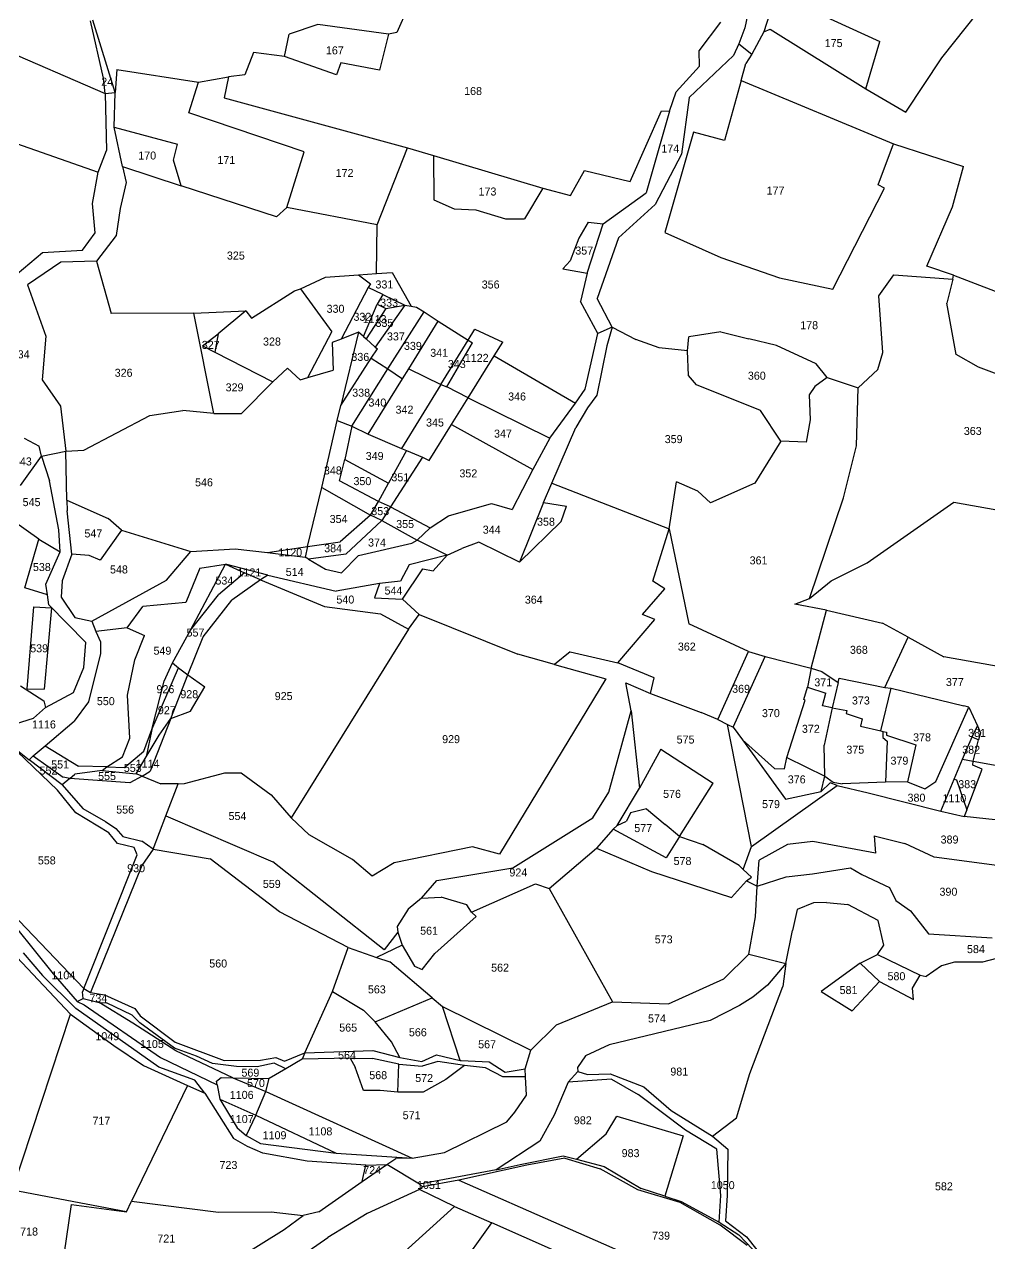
# Model space of a CAD drawing. Header units: metres. Extents: x 219366 to 221903, y 2706406 to 2707870.
# Drawn here: x 219910.5 to 220212, y 2707195.3 to 2707576 of the extents above; entities that cross this region are included whole.
import ezdxf
from ezdxf.enums import TextEntityAlignment as Align

# ---------------------------------------------------------------- set-up
doc = ezdxf.new("R2010")
doc.units = ezdxf.units.M

msp = doc.modelspace()

# ---------------------------------------------------------------- linework, layer by layer
at = {"layer": 'LIN'}
for p, q in [((220197.08, 2707565.62), (220222.58, 2707597.78)), ((220139.55, 2707593.64), (220135.53, 2707574.99)), ((220147.81, 2707584.4), (220177.7, 2707570.73)), ((220030.28, 2707581.19), (220026.82, 2707573.45)), ((220143.18, 2707578.86), (220141.45, 2707573.73)), ((219935.25, 2707559.25), (219931.2, 2707577.16)), ((219938.91, 2707554.77), (219931.92, 2707577.33)), ((220002.21, 2707576.02), (219993.2, 2707573.02)), ((220024.3, 2707573), (220002.21, 2707576.02)), ((220121.25, 2707567.78), (220128.11, 2707576.77)), ((220135.53, 2707574.99), (220133.66, 2707569.98)), ((220141.45, 2707573.73), (220143.45, 2707574.54)), ((220143.45, 2707574.54), (220173.38, 2707555.94)), ((219891.33, 2707573.69), (219935.77, 2707554.44)), ((219991.74, 2707566.05), (219993.2, 2707573.02)), ((220024.3, 2707573), (220021.45, 2707561.7)), ((220026.82, 2707573.45), (220024.3, 2707573)), ((220141.45, 2707573.73), (220137.7, 2707566.69)), ((220173.38, 2707555.94), (220177.7, 2707570.73)), ((219982.13, 2707567.25), (219979.39, 2707560.23)), ((219991.74, 2707566.05), (219982.13, 2707567.25)), ((220121.37, 2707563.01), (220121.25, 2707567.78)), ((220133.66, 2707569.98), (220132.06, 2707566.3)), ((220133.66, 2707569.98), (220137.7, 2707566.69)), ((220137.7, 2707566.69), (220135.89, 2707563.81)), ((220008.02, 2707560.32), (219991.74, 2707566.05)), ((220009.43, 2707564.02), (220008.02, 2707560.32)), ((220021.45, 2707561.7), (220009.43, 2707564.02)), ((220114.13, 2707554.95), (220121.37, 2707563.01)), ((220132.06, 2707566.3), (220118.2, 2707553.24)), ((220134.36, 2707558.47), (220135.89, 2707563.81)), ((220185.82, 2707548.63), (220197.08, 2707565.62)), ((219935.77, 2707554.44), (219935.25, 2707559.25)), ((219939.39, 2707561.92), (219938.91, 2707554.77)), ((219939.39, 2707561.92), (219964.95, 2707558)), ((219964.95, 2707558), (219974.29, 2707559.65)), ((219974.29, 2707559.65), (219972.93, 2707553.14)), ((219979.39, 2707560.23), (219974.29, 2707559.65)), ((219961.95, 2707548.45), (219964.95, 2707558)), ((220134.36, 2707558.47), (220129.24, 2707539.75)), ((220134.36, 2707558.47), (220181.94, 2707538.71)), ((220173.38, 2707555.94), (220185.82, 2707548.63)), ((219935.77, 2707554.44), (219938.91, 2707554.77)), ((219935.77, 2707554.44), (219936.17, 2707536.6)), ((219938.6, 2707543.96), (219938.91, 2707554.77)), ((219972.93, 2707553.14), (220030.18, 2707537.5)), ((220111.98, 2707548.97), (220114.13, 2707554.95)), ((220118.2, 2707553.24), (220115.74, 2707535.55)), ((219997.92, 2707536.27), (219961.95, 2707548.45)), ((220099.75, 2707526.96), (220109.55, 2707549.07)), ((220111.98, 2707548.97), (220104.7, 2707523.46)), ((220109.55, 2707549.07), (220111.98, 2707548.97)), ((219884.55, 2707547), (219933.64, 2707529.84)), ((219941.16, 2707531.63), (219938.6, 2707543.96)), ((219938.6, 2707543.96), (219958.38, 2707538.63)), ((220119.51, 2707542.42), (220110.56, 2707511.05)), ((220129.24, 2707539.75), (220119.51, 2707542.42)), ((219933.64, 2707529.84), (219936.17, 2707536.6)), ((219957.11, 2707533.63), (219958.38, 2707538.63)), ((219992.55, 2707518.84), (219997.92, 2707536.27)), ((220020.76, 2707513.46), (220030.18, 2707537.5)), ((220030.18, 2707537.5), (220038.36, 2707535.08)), ((220177.17, 2707525.95), (220181.94, 2707538.71)), ((220181.94, 2707538.71), (220203.85, 2707531.6)), ((219959.56, 2707525.62), (219957.11, 2707533.63)), ((220038.36, 2707535.08), (220072.51, 2707524.85)), ((220038.36, 2707535.08), (220038.47, 2707521.23)), ((220115.74, 2707535.55), (220107.5, 2707519.74)), ((219931.8, 2707520.09), (219933.64, 2707529.84)), ((219941.16, 2707531.63), (219942.35, 2707526.68)), ((219941.16, 2707531.63), (219959.56, 2707525.62)), ((220081.07, 2707522.62), (220085.48, 2707530.4)), ((220085.48, 2707530.4), (220099.75, 2707526.96)), ((220200.37, 2707519.07), (220203.85, 2707531.6)), ((219942.35, 2707526.68), (219940.41, 2707518.52)), ((219989.24, 2707515.94), (219959.56, 2707525.62)), ((220072.51, 2707524.85), (220066.72, 2707515.26)), ((220072.51, 2707524.85), (220081.07, 2707522.62)), ((220163.05, 2707493.37), (220179.19, 2707524.88)), ((220179.19, 2707524.88), (220177.17, 2707525.95)), ((220038.47, 2707521.23), (220044.8, 2707518.43)), ((220091.35, 2707513.71), (220104.7, 2707523.46)), ((219932.66, 2707510.97), (219931.8, 2707520.09)), ((219940.41, 2707518.52), (219939.2, 2707510.07)), ((219992.55, 2707518.84), (219989.24, 2707515.94)), ((220020.76, 2707513.46), (219992.55, 2707518.84)), ((220044.8, 2707518.43), (220051.53, 2707518.08)), ((220051.53, 2707518.08), (220060.84, 2707515.3)), ((220107.5, 2707519.74), (220096.14, 2707509.38)), ((220192.44, 2707500.54), (220200.37, 2707519.07)), ((220020.49, 2707498.22), (220020.76, 2707513.46)), ((220060.84, 2707515.3), (220066.72, 2707515.26)), ((220086.67, 2707514.23), (220083.69, 2707509.27)), ((220086.31, 2707498.34), (220091.35, 2707513.71)), ((220086.67, 2707514.23), (220091.35, 2707513.71)), ((219928.65, 2707505.49), (219932.66, 2707510.97)), ((219939.2, 2707510.07), (219933.11, 2707502.04)), ((220110.56, 2707511.05), (220128.01, 2707503.27)), ((220083.69, 2707509.27), (220080.99, 2707502.24)), ((220096.14, 2707509.38), (220089.48, 2707490.43)), ((219908.29, 2707498.13), (219916.2, 2707504.75)), ((219916.2, 2707504.75), (219928.65, 2707505.49)), ((219933.11, 2707502.04), (219921.89, 2707501.79)), ((219933.11, 2707502.04), (219937.68, 2707485.73)), ((220080.99, 2707502.24), (220078.76, 2707499.66)), ((220128.01, 2707503.27), (220146.41, 2707496.93)), ((219921.89, 2707501.79), (219911.53, 2707494.69)), ((220014.9, 2707497.82), (220020.49, 2707498.22)), ((220020.49, 2707498.22), (220025.42, 2707498.57)), ((220025.42, 2707498.57), (220031.32, 2707488.03)), ((220078.76, 2707499.66), (220086.31, 2707498.34)), ((220086.31, 2707498.34), (220084.23, 2707489.49)), ((220200.73, 2707497.7), (220192.44, 2707500.54)), ((219911.53, 2707494.69), (219917.2, 2707478.65)), ((219996.76, 2707493.5), (220004.59, 2707497.09)), ((220004.59, 2707497.09), (220014.9, 2707497.82)), ((220014.9, 2707497.82), (220018.68, 2707495.03)), ((220018.68, 2707495.03), (220017.9, 2707493.86)), ((220146.41, 2707496.93), (220163.05, 2707493.37)), ((220177.39, 2707491.27), (220182.08, 2707497.78)), ((220182.08, 2707497.78), (220200.52, 2707496.51)), ((220200.52, 2707496.51), (220198.68, 2707488.94)), ((220200.52, 2707496.51), (220200.73, 2707497.7)), ((220200.73, 2707497.7), (220259.38, 2707475)), ((219981.46, 2707484.26), (219994.94, 2707492.81)), ((219994.94, 2707492.81), (219996.76, 2707493.5)), ((219996.76, 2707493.5), (220006.58, 2707480.06)), ((220017.9, 2707493.86), (220009.44, 2707477.76)), ((220022.46, 2707491.69), (220017.9, 2707493.86)), ((220022.46, 2707491.69), (220020.77, 2707488.65)), ((220022.46, 2707491.69), (220029.37, 2707488.4)), ((220178.66, 2707473.53), (220177.39, 2707491.27)), ((220016.46, 2707478.56), (220020.77, 2707488.65)), ((220023.47, 2707487.29), (220017.3, 2707477.85)), ((220029.37, 2707488.4), (220020.14, 2707475.25)), ((220020.77, 2707488.65), (220023.47, 2707487.29)), ((220023.47, 2707487.29), (220029.37, 2707488.4)), ((220029.37, 2707488.4), (220031.32, 2707488.03)), ((220031.32, 2707488.03), (220033.06, 2707487.7)), ((220033.06, 2707487.7), (220035.38, 2707486.22)), ((220089.67, 2707479.53), (220084.23, 2707489.49)), ((220094.09, 2707481.44), (220089.48, 2707490.43)), ((220201.57, 2707472.9), (220198.68, 2707488.94)), ((219963.46, 2707485.89), (219937.68, 2707485.73)), ((219963.46, 2707485.89), (219979.71, 2707486.62)), ((219969.71, 2707454.53), (219963.46, 2707485.89)), ((219979.71, 2707486.62), (219971.09, 2707479.37)), ((219979.71, 2707486.62), (219981.46, 2707484.26)), ((220024.06, 2707468.46), (220035.38, 2707486.22)), ((220030.57, 2707468.47), (220039.83, 2707483.4)), ((220035.38, 2707486.22), (220039.83, 2707483.4)), ((220039.83, 2707483.4), (220049.17, 2707477.46)), ((219966.14, 2707475.64), (219971.09, 2707479.37)), ((219971.09, 2707479.37), (219970.02, 2707473.65)), ((219999.06, 2707465.72), (220006.58, 2707480.06)), ((220014.86, 2707479.91), (220009.42, 2707457.06)), ((220014.86, 2707479.91), (220009.44, 2707477.76)), ((220016.46, 2707478.56), (220014.86, 2707479.91)), ((220049.17, 2707477.46), (220051.26, 2707480.85)), ((220051.26, 2707480.85), (220059.93, 2707476.78)), ((220085.66, 2707462.07), (220089.67, 2707479.53)), ((220094.09, 2707481.44), (220089.67, 2707479.53)), ((220094.09, 2707481.44), (220092.46, 2707475.62)), ((220094.09, 2707481.44), (220101.55, 2707477.59)), ((220128.11, 2707480.04), (220118.08, 2707478.49)), ((220128.11, 2707480.04), (220136.8, 2707477.82)), ((219917.2, 2707478.65), (219916.15, 2707465.07)), ((219966.14, 2707475.64), (219970.02, 2707473.65)), ((220009.44, 2707477.76), (220006.69, 2707476.67)), ((220006.69, 2707476.67), (220006.96, 2707468.08)), ((220016.46, 2707478.56), (220017.3, 2707477.85)), ((220017.3, 2707477.85), (220020.14, 2707475.25)), ((220020.14, 2707475.25), (220020.78, 2707474.71)), ((220040.61, 2707463.55), (220049.17, 2707477.46)), ((220042.46, 2707462.81), (220050.51, 2707476.6)), ((220049.17, 2707477.46), (220050.51, 2707476.6)), ((220057.26, 2707472.48), (220059.93, 2707476.78)), ((220092.46, 2707475.62), (220089.29, 2707460.21)), ((220108.81, 2707474.98), (220101.55, 2707477.59)), ((220117.67, 2707474.13), (220118.08, 2707478.49)), ((220145.45, 2707475.74), (220136.8, 2707477.82)), ((220157.86, 2707470.06), (220145.45, 2707475.74)), ((219970.02, 2707473.65), (219988.14, 2707464.38)), ((220009.42, 2707457.06), (220018.82, 2707471.83)), ((220018.82, 2707471.83), (220020.78, 2707474.71)), ((220018.82, 2707471.83), (220024.06, 2707468.46)), ((220049.11, 2707459.41), (220057.26, 2707472.48)), ((220057.26, 2707472.48), (220082.64, 2707457.75)), ((220117.67, 2707474.13), (220108.81, 2707474.98)), ((220118.01, 2707466.35), (220117.67, 2707474.13)), ((220177.14, 2707468.22), (220178.66, 2707473.53)), ((220208.53, 2707468.98), (220201.57, 2707472.9)), ((219988.14, 2707464.38), (219992.75, 2707468.67)), ((219992.75, 2707468.67), (219996.73, 2707465.02)), ((219999.06, 2707465.72), (220006.96, 2707468.08)), ((220012.83, 2707450.55), (220024.06, 2707468.46)), ((220024.06, 2707468.46), (220028.63, 2707465.36)), ((220028.63, 2707465.36), (220030.57, 2707468.47)), ((220030.57, 2707468.47), (220040.61, 2707463.55)), ((220161.26, 2707465.81), (220157.86, 2707470.06)), ((220171, 2707462.57), (220177.14, 2707468.22)), ((220237.08, 2707458.16), (220208.53, 2707468.98)), ((219916.15, 2707465.07), (219921.79, 2707456.81)), ((219988.14, 2707464.38), (219978.4, 2707454.47)), ((219996.73, 2707465.02), (219999.06, 2707465.72)), ((220017.91, 2707448.08), (220028.63, 2707465.36)), ((220120.42, 2707463.46), (220118.01, 2707466.35)), ((220161.26, 2707465.81), (220157.47, 2707462.98)), ((220161.26, 2707465.81), (220171, 2707462.57)), ((220040.61, 2707463.55), (220028.32, 2707443.56)), ((220040.61, 2707463.55), (220042.46, 2707462.81)), ((220049.11, 2707459.41), (220042.46, 2707462.81)), ((220082.64, 2707457.75), (220085.66, 2707462.07)), ((220089.29, 2707460.21), (220086.42, 2707456.25)), ((220140.44, 2707455.46), (220120.42, 2707463.46)), ((220157.47, 2707462.98), (220155.68, 2707460.36)), ((220155.68, 2707460.36), (220155.98, 2707452.5)), ((220170.42, 2707444.38), (220171, 2707462.57)), ((219921.79, 2707456.81), (219923.45, 2707442.71)), ((220008.28, 2707452.37), (220009.42, 2707457.06)), ((220043.9, 2707451.04), (220049.11, 2707459.41)), ((220049.11, 2707459.41), (220074.67, 2707446.77)), ((220074.67, 2707446.77), (220082.64, 2707457.75)), ((220086.42, 2707456.25), (220082.74, 2707450.19)), ((219929.11, 2707443.07), (219949.68, 2707453.88)), ((219949.68, 2707453.88), (219960.01, 2707455.48)), ((219969.71, 2707454.53), (219960.01, 2707455.48)), ((219969.71, 2707454.53), (219978.4, 2707454.47)), ((220146.83, 2707445.84), (220140.44, 2707455.46)), ((220155.98, 2707452.5), (220154.74, 2707445.54)), ((220003.45, 2707431.4), (220008.28, 2707452.37)), ((220008.28, 2707452.37), (220012.83, 2707450.55)), ((220012.83, 2707450.55), (220010.63, 2707440.12)), ((220012.83, 2707450.55), (220017.91, 2707448.08)), ((220036.92, 2707439.85), (220043.9, 2707451.04)), ((220043.9, 2707451.04), (220069.34, 2707437.06)), ((220075.3, 2707432.72), (220082.74, 2707450.19)), ((219910.45, 2707446.81), (219915.12, 2707444.29)), ((220017.91, 2707448.08), (220028.32, 2707443.56)), ((220074.67, 2707446.77), (220069.34, 2707437.06)), ((220146.83, 2707445.84), (220138.73, 2707432.81)), ((220154.74, 2707445.54), (220146.83, 2707445.84)), ((219909.31, 2707432.06), (219915.92, 2707441.19)), ((219915.92, 2707441.19), (219915.12, 2707444.29)), ((219915.92, 2707441.19), (219923.45, 2707442.71)), ((219915.92, 2707441.19), (219918.39, 2707433.48)), ((219923.45, 2707442.71), (219929.11, 2707443.07)), ((219923.81, 2707427.47), (219923.45, 2707442.71)), ((220029.85, 2707442.93), (220024.22, 2707432.81)), ((220028.32, 2707443.56), (220029.85, 2707442.93)), ((220029.85, 2707442.93), (220034.9, 2707440.85)), ((220166.36, 2707428.19), (220170.42, 2707444.38)), ((220008.98, 2707433.49), (220010.63, 2707440.12)), ((220010.63, 2707440.12), (220024.22, 2707432.81)), ((220034.9, 2707440.85), (220024.84, 2707425.32)), ((220034.9, 2707440.85), (220036.92, 2707439.85)), ((219921.3, 2707418.17), (219918.39, 2707433.48)), ((220021.12, 2707427), (220008.98, 2707433.49)), ((220069.34, 2707437.06), (220062.94, 2707424.57)), ((219999.02, 2707412.94), (220003.45, 2707431.4)), ((220003.45, 2707431.4), (220018.64, 2707422.75)), ((220021.12, 2707427), (220024.22, 2707432.81)), ((220072.71, 2707426.7), (220075.3, 2707432.72)), ((220075.3, 2707432.72), (220111.93, 2707418.53)), ((220111.93, 2707418.53), (220114.26, 2707433.15)), ((220120.89, 2707430.31), (220114.26, 2707433.15)), ((220124.82, 2707426.67), (220120.89, 2707430.31)), ((220138.73, 2707432.81), (220124.82, 2707426.67)), ((219923.81, 2707427.47), (219923.87, 2707424.16)), ((219923.81, 2707427.47), (219936.69, 2707421.73)), ((220018.64, 2707422.75), (220021.12, 2707427)), ((220024.84, 2707425.32), (220021.12, 2707427)), ((220043.05, 2707422.59), (220056.46, 2707426.37)), ((220056.46, 2707426.37), (220062.94, 2707424.57)), ((220072.71, 2707426.7), (220065.14, 2707408.12)), ((220072.71, 2707426.7), (220079.88, 2707425.54)), ((220155.8, 2707396.7), (220166.36, 2707428.19)), ((220173.8, 2707407.88), (220200.85, 2707426.8)), ((220200.85, 2707426.8), (220214.24, 2707424.47)), ((219915.04, 2707415.27), (219903.14, 2707423.68)), ((219925.39, 2707410.58), (219923.87, 2707424.16)), ((220018.64, 2707422.75), (220009.14, 2707414.44)), ((220022.14, 2707421.15), (220018.64, 2707422.75)), ((220024.84, 2707425.32), (220022.14, 2707421.15)), ((220024.84, 2707425.32), (220037.23, 2707418.81)), ((220037.23, 2707418.81), (220043.05, 2707422.59)), ((220078.23, 2707420.74), (220079.88, 2707425.54)), ((219921.7, 2707411.27), (219921.3, 2707418.17)), ((219940.92, 2707418.13), (219934.22, 2707408.71)), ((219940.92, 2707418.13), (219936.69, 2707421.73)), ((219940.92, 2707418.13), (219962.58, 2707411.4)), ((220022.14, 2707421.15), (220010.92, 2707410.62)), ((220022.14, 2707421.15), (220033.25, 2707415.01)), ((220037.23, 2707418.81), (220033.25, 2707415.01)), ((220078.23, 2707420.74), (220065.14, 2707408.12)), ((220106.87, 2707402.16), (220111.93, 2707418.53)), ((220111.93, 2707418.53), (220118.07, 2707388.83)), ((219910.65, 2707400.1), (219915.04, 2707415.27)), ((219915.04, 2707415.27), (219921.7, 2707411.27)), ((219999.02, 2707412.94), (220009.14, 2707414.44)), ((220031.52, 2707414.02), (220033.25, 2707415.01)), ((220042.64, 2707410.23), (220033.25, 2707415.01)), ((220052.46, 2707414.32), (220047.12, 2707412.39)), ((220065.14, 2707408.12), (220052.46, 2707414.32)), ((219917.22, 2707401.24), (219921.7, 2707411.27)), ((219925.39, 2707410.58), (219922.35, 2707402.31)), ((219930.73, 2707410.19), (219925.39, 2707410.58)), ((219954.95, 2707402.48), (219962.58, 2707411.4)), ((219962.58, 2707411.4), (219976.4, 2707412.3)), ((219976.4, 2707412.3), (219986.46, 2707411.06)), ((219986.46, 2707411.06), (219999.02, 2707412.94)), ((219986.46, 2707411.06), (219998.23, 2707409.62)), ((219999.02, 2707412.94), (219998.23, 2707409.62)), ((220010.92, 2707410.62), (219999.23, 2707409.08)), ((220014.86, 2707410.14), (220031.52, 2707414.02)), ((220042.64, 2707410.23), (220047.12, 2707412.39)), ((219934.22, 2707408.71), (219930.73, 2707410.19)), ((219962.39, 2707386.81), (219973.41, 2707407.43)), ((219965.33, 2707406.25), (219973.41, 2707407.43)), ((219986.54, 2707404.02), (219973.41, 2707407.43)), ((219973.41, 2707407.43), (219979.32, 2707404.76)), ((219999.23, 2707409.08), (219998.23, 2707409.62)), ((219999.23, 2707409.08), (220004.54, 2707405.95)), ((220009.59, 2707404.71), (220014.86, 2707410.14)), ((220030.73, 2707407.25), (220028.05, 2707402.18)), ((220042.64, 2707410.23), (220030.73, 2707407.25)), ((220042.64, 2707410.23), (220038.26, 2707405.38)), ((220162.55, 2707402.31), (220173.8, 2707407.88)), ((219965.33, 2707406.25), (219961, 2707395.51)), ((219979.32, 2707404.76), (219971.17, 2707397.94)), ((219984.24, 2707402.6), (219979.32, 2707404.76)), ((219986.54, 2707404.02), (219984.24, 2707402.6)), ((219986.54, 2707404.02), (220007.9, 2707399)), ((220004.54, 2707405.95), (220009.59, 2707404.71)), ((220028.64, 2707396.51), (220034.96, 2707406.06)), ((220034.96, 2707406.06), (220038.26, 2707405.38)), ((219917.75, 2707397.87), (219910.65, 2707400.1)), ((219917.75, 2707397.87), (219917.22, 2707401.24)), ((219922.35, 2707402.31), (219922.04, 2707397.13)), ((219931.57, 2707389.69), (219954.95, 2707402.48)), ((219984.24, 2707402.6), (219975.34, 2707396.26)), ((219984.24, 2707402.6), (220004.26, 2707394.25)), ((220021.5, 2707401.41), (220007.9, 2707399)), ((220021.5, 2707401.41), (220019.94, 2707396.93)), ((220028.05, 2707402.18), (220021.5, 2707401.41)), ((220103.6, 2707391.77), (220110.61, 2707399.8)), ((220110.61, 2707399.8), (220106.87, 2707402.16)), ((220155.8, 2707396.7), (220162.55, 2707402.31)), ((219918.18, 2707394.75), (219917.75, 2707397.87)), ((219922.04, 2707397.13), (219926.32, 2707390.79)), ((219961, 2707395.51), (219947.58, 2707394.27)), ((219962.39, 2707386.81), (219971.17, 2707397.94)), ((219966.34, 2707384.76), (219975.34, 2707396.26)), ((220019.94, 2707396.93), (220028.64, 2707396.51)), ((220028.64, 2707396.51), (220033.83, 2707391.79)), ((220151.22, 2707394.98), (220155.8, 2707396.7)), ((219911.39, 2707368.57), (219913.46, 2707394.19)), ((219913.46, 2707394.19), (219919.03, 2707393.85)), ((219919.03, 2707393.85), (219916.72, 2707368.39)), ((219929.73, 2707383.05), (219918.18, 2707394.75)), ((219942.61, 2707387.6), (219947.58, 2707394.27)), ((220004.26, 2707394.25), (220021.72, 2707391.94)), ((220021.72, 2707391.94), (220030.51, 2707387.22)), ((220030.51, 2707387.22), (220033.83, 2707391.79)), ((220033.83, 2707391.79), (220064.69, 2707379.35)), ((220107.46, 2707390.2), (220103.6, 2707391.77)), ((220161.06, 2707393.07), (220151.22, 2707394.98)), ((220156.28, 2707375.04), (220161.06, 2707393.07)), ((220161.06, 2707393.07), (220178.52, 2707389.05)), ((219926.32, 2707390.79), (219931.57, 2707389.69)), ((219931.57, 2707389.69), (219932.81, 2707386.47)), ((220095.87, 2707376.65), (220107.46, 2707390.2)), ((220136.74, 2707380.19), (220118.07, 2707388.83)), ((220186.55, 2707384.68), (220178.52, 2707389.05)), ((219942.61, 2707387.6), (219932.81, 2707386.47)), ((219932.81, 2707386.47), (219934.3, 2707383.21)), ((219942.61, 2707387.6), (219948.05, 2707385.19)), ((219945.03, 2707377.55), (219948.05, 2707385.19)), ((219956.76, 2707376.61), (219962.39, 2707386.81)), ((219961.57, 2707372.96), (219966.34, 2707384.76)), ((220030.51, 2707387.22), (219993.9, 2707328.21)), ((220179.28, 2707368.95), (220186.55, 2707384.68)), ((220186.55, 2707384.68), (220197.67, 2707378.53)), ((219929.11, 2707375.21), (219929.73, 2707383.05)), ((219934.3, 2707383.21), (219934.35, 2707379.52)), ((220080.97, 2707380.08), (220076.07, 2707376.11)), ((220080.97, 2707380.08), (220095.87, 2707376.65)), ((220127.14, 2707358.99), (220136.74, 2707380.19)), ((220136.74, 2707380.19), (220141.86, 2707378.65)), ((219934.35, 2707379.52), (219930.61, 2707364.46)), ((219942.72, 2707366.52), (219945.03, 2707377.55)), ((219954.21, 2707370.9), (219956.76, 2707376.61)), ((219956.76, 2707376.61), (219958.71, 2707375.13)), ((220076.07, 2707376.11), (220064.69, 2707379.35)), ((220107.25, 2707371.93), (220095.87, 2707376.65)), ((220131.88, 2707356.54), (220141.86, 2707378.65)), ((220141.86, 2707378.65), (220156.28, 2707375.04)), ((220223.36, 2707373.9), (220197.67, 2707378.53)), ((219925.92, 2707367.35), (219929.11, 2707375.21)), ((219950.4, 2707355.81), (219958.71, 2707375.13)), ((219956.3, 2707359.26), (219961.57, 2707372.96)), ((219958.71, 2707375.13), (219961.57, 2707372.96)), ((219961.57, 2707372.96), (219966.94, 2707369.2)), ((220076.07, 2707376.11), (220092.17, 2707371.7)), ((220156.28, 2707375.04), (220155.17, 2707369.1)), ((220156.28, 2707375.04), (220159.65, 2707373.93)), ((220159.65, 2707373.93), (220164.7, 2707370.49)), ((219909.38, 2707369.48), (219916.66, 2707364.8)), ((219950.4, 2707355.81), (219954.21, 2707370.9)), ((219962.41, 2707361.53), (219966.94, 2707369.2)), ((220092.17, 2707371.7), (220058.92, 2707316.92)), ((220100.07, 2707361.64), (220098.36, 2707370.36)), ((220098.36, 2707370.36), (220106.11, 2707367.08)), ((220106.11, 2707367.08), (220107.25, 2707371.93)), ((220153.98, 2707365.17), (220155.17, 2707369.1)), ((220155.17, 2707369.1), (220160.85, 2707367.23)), ((220164.7, 2707370.49), (220162.79, 2707362.64)), ((220164.7, 2707370.49), (220165.02, 2707371.9)), ((220165.02, 2707371.9), (220179.28, 2707368.95)), ((220177.98, 2707355.4), (220181.24, 2707368.73)), ((220179.28, 2707368.95), (220181.24, 2707368.73)), ((220181.24, 2707368.73), (220203.99, 2707363.22)), ((219911.39, 2707368.57), (219916.72, 2707368.39)), ((219917.13, 2707362.66), (219925.92, 2707367.35)), ((219943.53, 2707353.08), (219942.72, 2707366.52)), ((220106.11, 2707367.08), (220121.88, 2707361.14)), ((220148.65, 2707347.06), (220154.44, 2707365.03)), ((220154.44, 2707365.03), (220153.98, 2707365.17)), ((220159.78, 2707363.23), (220160.85, 2707367.23)), ((219917.13, 2707362.66), (219913.42, 2707359.33)), ((219916.66, 2707364.8), (219917.13, 2707362.66)), ((219930.61, 2707364.46), (219926.14, 2707358.47)), ((219956.3, 2707359.26), (219962.41, 2707361.53)), ((220093.11, 2707336.26), (220100.07, 2707361.64)), ((220100.07, 2707361.64), (220102.62, 2707337.5)), ((220127.14, 2707358.99), (220121.88, 2707361.14)), ((220162.79, 2707362.64), (220159.78, 2707363.23)), ((220162.79, 2707362.64), (220160.31, 2707350.92)), ((220162.79, 2707362.64), (220167.43, 2707361.73)), ((220167.43, 2707361.73), (220167.22, 2707360.79)), ((220195.25, 2707339.57), (220205.55, 2707362.78)), ((220205.55, 2707362.78), (220203.99, 2707363.22)), ((220205.55, 2707362.78), (220208.19, 2707356.98)), ((219902.03, 2707355.85), (219913.42, 2707359.33)), ((219917.03, 2707350.75), (219926.14, 2707358.47)), ((219956.3, 2707359.26), (219949.88, 2707342.87)), ((219952.61, 2707354.05), (219956.3, 2707359.26)), ((220127.14, 2707358.99), (220130.14, 2707357.44)), ((220137.59, 2707319.35), (220130.14, 2707357.44)), ((220130.14, 2707357.44), (220131.88, 2707356.54)), ((220167.22, 2707360.79), (220172.24, 2707359.18)), ((220172.24, 2707359.18), (220171.67, 2707356.83)), ((219947.82, 2707349.11), (219950.4, 2707355.81)), ((219950.4, 2707355.81), (219948.58, 2707347.26)), ((219948.58, 2707347.26), (219952.61, 2707354.05)), ((220131.88, 2707356.54), (220134.82, 2707352.63)), ((220171.67, 2707356.83), (220177.98, 2707355.4)), ((220177.98, 2707355.4), (220178.62, 2707355.23)), ((220178.62, 2707355.23), (220179.8, 2707354.97)), ((220178.62, 2707355.23), (220178.67, 2707353.36)), ((220179.8, 2707354.97), (220179.77, 2707354.12)), ((220179.77, 2707354.12), (220188.98, 2707351.03)), ((220203.53, 2707346.62), (220206.54, 2707353.56)), ((220206.54, 2707353.56), (220208.19, 2707356.98)), ((220206.54, 2707353.56), (220208.53, 2707352.58)), ((220208.19, 2707356.98), (220209.18, 2707354.78)), ((220209.18, 2707354.78), (220208.53, 2707352.58)), ((219905.76, 2707351.37), (219920.9, 2707336.93)), ((219905.76, 2707351.37), (219912.04, 2707346.35)), ((219913.32, 2707347.62), (219917.03, 2707350.75)), ((219917.03, 2707350.75), (219927.42, 2707344.41)), ((219941.17, 2707347.35), (219943.53, 2707353.08)), ((220109.27, 2707349.69), (220102.62, 2707337.5)), ((220109.27, 2707349.69), (220125.67, 2707339.12)), ((220134.82, 2707352.63), (220144.77, 2707343.68)), ((220134.82, 2707352.63), (220148.26, 2707334.08)), ((220160.57, 2707341.25), (220160.31, 2707350.92)), ((220178.67, 2707353.36), (220179.96, 2707352.16)), ((220179.96, 2707352.16), (220179.52, 2707339.38)), ((220188.98, 2707351.03), (220186.39, 2707339.46)), ((220206.85, 2707345.97), (220208.53, 2707352.58)), ((219913.32, 2707347.62), (219912.04, 2707346.35)), ((219922.32, 2707338.54), (219912.04, 2707346.35)), ((219913.32, 2707347.62), (219922.64, 2707340.92)), ((219936.25, 2707344.18), (219941.17, 2707347.35)), ((219941.77, 2707343.99), (219947.82, 2707349.11)), ((219945.41, 2707341.99), (219948.58, 2707347.26)), ((220147.9, 2707343.53), (220148.65, 2707347.06)), ((220148.65, 2707347.06), (220160.57, 2707341.25)), ((220200.9, 2707340.32), (220203.53, 2707346.62)), ((220203.53, 2707346.62), (220206.85, 2707345.97)), ((220206.77, 2707344.7), (220206.85, 2707345.97)), ((220206.85, 2707345.97), (220218.9, 2707343.76)), ((219934.81, 2707343.07), (219926.33, 2707341.88)), ((219936.25, 2707344.18), (219927.42, 2707344.41)), ((219934.81, 2707343.07), (219936.25, 2707344.18)), ((219934.81, 2707343.07), (219945.41, 2707341.99)), ((219936.25, 2707344.18), (219941.77, 2707343.99)), ((219947.3, 2707341.22), (219945.41, 2707341.99)), ((219947.3, 2707341.22), (219949.88, 2707342.87)), ((219960.58, 2707338.93), (219973.1, 2707342.35)), ((219973.1, 2707342.35), (219978.3, 2707342.27)), ((219978.3, 2707342.27), (219987.59, 2707335.44)), ((220144.77, 2707343.68), (220147.9, 2707343.53)), ((220204.86, 2707330.76), (220209.67, 2707343.43)), ((220209.67, 2707343.43), (220206.77, 2707344.7)), ((219924.7, 2707340.52), (219922.32, 2707338.54)), ((219922.32, 2707338.54), (219928.84, 2707331.15)), ((219924.7, 2707340.52), (219922.64, 2707340.92)), ((219924.7, 2707340.52), (219926.33, 2707341.88)), ((219943.47, 2707339.2), (219924.7, 2707340.52)), ((219947.3, 2707341.22), (219943.47, 2707339.2)), ((219947.3, 2707341.22), (219953.13, 2707338.84)), ((219958.56, 2707338.87), (219953.13, 2707338.84)), ((219954.73, 2707328.85), (219958.56, 2707338.87)), ((219958.56, 2707338.87), (219960.58, 2707338.93)), ((220115.2, 2707322.43), (220125.67, 2707339.12)), ((220137.59, 2707319.35), (220164.35, 2707338.36)), ((220159.36, 2707336.52), (220160.57, 2707341.25)), ((220159.36, 2707336.52), (220162.21, 2707339.16)), ((220160.57, 2707341.25), (220163.1, 2707339.36)), ((220164.35, 2707338.36), (220162.21, 2707339.16)), ((220163.1, 2707339.36), (220165.99, 2707338.9)), ((220164.35, 2707338.36), (220174.07, 2707336.03)), ((220179.52, 2707339.38), (220165.99, 2707338.9)), ((220186.39, 2707339.46), (220179.52, 2707339.38)), ((220186.39, 2707339.46), (220191.75, 2707337.34)), ((220191.75, 2707337.34), (220195.25, 2707339.57)), ((220196.74, 2707330.35), (220200.9, 2707340.32)), ((220200.9, 2707340.32), (220201.62, 2707340.07)), ((220201.62, 2707340.07), (220204.86, 2707330.76)), ((219926.59, 2707329.8), (219920.9, 2707336.93)), ((219987.59, 2707335.44), (219993.9, 2707328.21)), ((220088.06, 2707328.27), (220093.11, 2707336.26)), ((220095.7, 2707325.85), (220102.62, 2707337.5)), ((220148.26, 2707334.08), (220159.36, 2707336.52)), ((220174.07, 2707336.03), (220196.74, 2707330.35)), ((219928.84, 2707331.15), (219935.89, 2707327.09)), ((220104.8, 2707331.02), (220099.81, 2707329.78)), ((220104.8, 2707331.02), (220110.66, 2707326.13)), ((220204.86, 2707330.76), (220204.07, 2707328.7)), ((219877.53, 2707328.86), (219929.12, 2707274.95)), ((219936.96, 2707323.58), (219926.59, 2707329.8)), ((219935.89, 2707327.09), (219939.14, 2707324.91)), ((219950.74, 2707318.45), (219954.73, 2707328.85)), ((219954.73, 2707328.85), (219988.15, 2707314.48)), ((219993.9, 2707328.21), (219999.52, 2707322.91)), ((220063.14, 2707312.61), (220088.06, 2707328.27)), ((220095.7, 2707325.85), (220098.57, 2707327.2)), ((220099.81, 2707329.78), (220098.57, 2707327.2)), ((220196.74, 2707330.35), (220204.07, 2707328.7)), ((220223.82, 2707326.52), (220204.07, 2707328.7)), ((219939.64, 2707320.2), (219936.96, 2707323.58)), ((219939.14, 2707324.91), (219941.25, 2707322.4)), ((220094.41, 2707324.7), (220089.21, 2707318.81)), ((220094.41, 2707324.7), (220095.7, 2707325.85)), ((220111.02, 2707315.77), (220094.41, 2707324.7)), ((220115.2, 2707322.43), (220110.66, 2707326.13)), ((219944.86, 2707318.97), (219939.64, 2707320.2)), ((219941.25, 2707322.4), (219947.28, 2707320.92)), ((219950.74, 2707318.45), (219947.28, 2707320.92)), ((220013.02, 2707315.28), (219999.52, 2707322.91)), ((220050.52, 2707319.19), (220026.02, 2707314.17)), ((220058.92, 2707316.92), (220050.52, 2707319.19)), ((220115.2, 2707322.43), (220111.02, 2707315.77)), ((220115.2, 2707322.43), (220122.47, 2707319.96)), ((220133.77, 2707313.36), (220122.47, 2707319.96)), ((220135.07, 2707312.08), (220137.59, 2707319.35)), ((220148.86, 2707319.88), (220140.05, 2707315)), ((220156.8, 2707320.86), (220148.86, 2707319.88)), ((220176.39, 2707317.21), (220156.8, 2707320.86)), ((220175.93, 2707322.64), (220176.39, 2707317.21)), ((220175.93, 2707322.64), (220185.56, 2707320.28)), ((220194.67, 2707315.96), (220185.56, 2707320.28)), ((219929.12, 2707274.95), (219945.75, 2707316.73)), ((219945.75, 2707316.73), (219944.86, 2707318.97)), ((219950.74, 2707318.45), (219947.27, 2707313.35)), ((219950.74, 2707318.45), (219968.61, 2707315.5)), ((219990.2, 2707298.87), (219968.61, 2707315.5)), ((220074.41, 2707306.21), (220089.21, 2707318.81)), ((220089.21, 2707318.81), (220106.36, 2707311.46)), ((220214.27, 2707313.33), (220194.67, 2707315.96)), ((219947.27, 2707313.35), (219931.15, 2707273.7)), ((220022.96, 2707287), (219988.15, 2707314.48)), ((220019.2, 2707310.02), (220013.02, 2707315.28)), ((220026.02, 2707314.17), (220019.2, 2707310.02)), ((220039.39, 2707308.64), (220063.14, 2707312.61)), ((220135.07, 2707312.08), (220133.77, 2707313.36)), ((220137.64, 2707309.71), (220135.07, 2707312.08)), ((220139.36, 2707306.91), (220140.05, 2707315)), ((220156.69, 2707310.8), (220168.59, 2707312.69)), ((220168.59, 2707312.69), (220172.05, 2707310.57)), ((219894.59, 2707310.51), (219919.55, 2707279.57)), ((220034.53, 2707303.17), (220039.39, 2707308.64)), ((220106.36, 2707311.46), (220131.36, 2707303.35)), ((220131.36, 2707303.35), (220136.04, 2707308.59)), ((220136.04, 2707308.59), (220137.64, 2707309.71)), ((220136.04, 2707308.59), (220139.36, 2707306.91)), ((220139.36, 2707306.91), (220148.48, 2707309.82)), ((220148.48, 2707309.82), (220156.69, 2707310.8)), ((220172.05, 2707310.57), (220180.73, 2707306.47)), ((220050.21, 2707298.82), (220070.18, 2707307.68)), ((220070.18, 2707307.68), (220074.41, 2707306.21)), ((220074.41, 2707306.21), (220094.27, 2707270.81)), ((220138.85, 2707297.32), (220139.36, 2707306.91)), ((220180.73, 2707306.47), (220182.71, 2707302.47)), ((220034.53, 2707303.17), (220030.42, 2707299.71)), ((220034.53, 2707303.17), (220040.67, 2707303.49)), ((220048.73, 2707301.06), (220040.67, 2707303.49)), ((220050.21, 2707298.82), (220048.73, 2707301.06)), ((220156.97, 2707301.67), (220151.86, 2707299.62)), ((220161.05, 2707301.86), (220156.97, 2707301.67)), ((220161.05, 2707301.86), (220167.69, 2707301.21)), ((220177.24, 2707296.24), (220167.69, 2707301.21)), ((220182.71, 2707302.47), (220187.34, 2707299.25)), ((220011.65, 2707287.77), (219990.2, 2707298.87)), ((220030.42, 2707299.71), (220026.94, 2707294.29)), ((220038.7, 2707285.89), (220051.62, 2707297.44)), ((220051.62, 2707297.44), (220050.21, 2707298.82)), ((220136.8, 2707285.65), (220138.85, 2707297.32)), ((220151.86, 2707299.62), (220150.47, 2707293.08)), ((220187.34, 2707299.25), (220192.97, 2707292.08)), ((220027.2, 2707292.58), (220022.96, 2707287)), ((220026.94, 2707294.29), (220027.2, 2707292.58)), ((220027.2, 2707292.58), (220028.55, 2707288.46)), ((220148.41, 2707282.78), (220150.47, 2707293.08)), ((220178.93, 2707288.44), (220177.24, 2707296.24)), ((220192.97, 2707292.08), (220212.76, 2707290.75)), ((219910.2, 2707286.1), (219916.18, 2707278.98)), ((220006.74, 2707274.03), (220011.65, 2707287.77)), ((220011.65, 2707287.77), (220020.48, 2707284.68)), ((220028.55, 2707288.46), (220020.48, 2707284.68)), ((220028.55, 2707288.46), (220032.34, 2707281.89)), ((220034.78, 2707280.91), (220038.7, 2707285.89)), ((220128.97, 2707277.97), (220136.8, 2707285.65)), ((220136.8, 2707285.65), (220148.41, 2707282.78)), ((220171.59, 2707282.86), (220176.96, 2707285.54)), ((220176.96, 2707285.54), (220178.93, 2707288.44)), ((220176.96, 2707285.54), (220190.36, 2707279.12)), ((220222.74, 2707286.65), (220209.82, 2707283.19)), ((219908.21, 2707284.71), (219924.94, 2707266.96)), ((220020.48, 2707284.68), (220024.73, 2707283.26)), ((220037.95, 2707272.03), (220024.73, 2707283.26)), ((220032.34, 2707281.89), (220034.78, 2707280.91)), ((220148.41, 2707282.78), (220142.65, 2707275.96)), ((220148.41, 2707282.78), (220147.42, 2707275.57)), ((220171.59, 2707282.86), (220159.43, 2707274.06)), ((220171.59, 2707282.86), (220177.6, 2707277.1)), ((220197.02, 2707282.05), (220192.2, 2707278.73)), ((220201.06, 2707283.16), (220197.02, 2707282.05)), ((220209.82, 2707283.19), (220201.06, 2707283.16)), ((219926.63, 2707268.75), (219916.18, 2707278.98)), ((219919.55, 2707279.57), (219927.03, 2707270.86)), ((220111.67, 2707270.2), (220128.97, 2707277.97)), ((220187.96, 2707275.1), (220190.36, 2707279.12)), ((220190.36, 2707279.12), (220192.2, 2707278.73)), ((219929.12, 2707274.95), (219928.7, 2707273.9)), ((219928.86, 2707271.88), (219928.7, 2707273.9)), ((219929.12, 2707274.95), (219931.15, 2707273.7)), ((219931.15, 2707273.7), (219935.54, 2707272.94)), ((219998.09, 2707254.88), (220006.74, 2707274.03)), ((220006.74, 2707274.03), (220016.51, 2707268.21)), ((220137.08, 2707248.39), (220147.42, 2707275.57)), ((220142.65, 2707275.96), (220138.03, 2707272.21)), ((220159.43, 2707274.06), (220169.08, 2707267.96)), ((220169.08, 2707267.96), (220177.6, 2707277.1)), ((220177.6, 2707277.1), (220188.27, 2707271.49)), ((220188.27, 2707271.49), (220187.96, 2707275.1)), ((219927.03, 2707270.86), (219928.86, 2707271.88)), ((219927.03, 2707270.86), (219929.19, 2707269.89)), ((219928.86, 2707271.88), (219933.86, 2707270.6)), ((219929.19, 2707269.89), (219953.05, 2707253.39)), ((219944.45, 2707264.14), (219933.86, 2707270.6)), ((219933.86, 2707270.6), (219936.24, 2707270.51)), ((219935.54, 2707272.94), (219945.05, 2707268.67)), ((219944.2, 2707266.66), (219936.24, 2707270.51)), ((220020.15, 2707264.53), (220037.95, 2707272.03)), ((220037.95, 2707272.03), (220041.17, 2707269.29)), ((220076.71, 2707263.58), (220094.27, 2707270.81)), ((220094.27, 2707270.81), (220111.67, 2707270.2)), ((220133.92, 2707269.67), (220124.77, 2707265)), ((220138.03, 2707272.21), (220133.92, 2707269.67)), ((219906.84, 2707211.94), (219924.94, 2707266.96)), ((219924.94, 2707266.96), (219938.46, 2707257.14)), ((219952.54, 2707250.34), (219926.63, 2707268.75)), ((219946.61, 2707264.27), (219944.2, 2707266.66)), ((219945.05, 2707268.67), (219946.73, 2707266.41)), ((219946.73, 2707266.41), (219957.64, 2707258.21)), ((220020.15, 2707264.53), (220016.51, 2707268.21)), ((220046.7, 2707252.43), (220041.17, 2707269.29)), ((220041.17, 2707269.29), (220068.7, 2707255.67)), ((219957.89, 2707255.48), (219944.45, 2707264.14)), ((219957.42, 2707256.3), (219946.61, 2707264.27)), ((220025.22, 2707258.35), (220020.15, 2707264.53)), ((220068.7, 2707255.67), (220076.71, 2707263.58)), ((220124.77, 2707265), (220093.2, 2707257.37)), ((219957.64, 2707258.21), (219972.95, 2707252.51)), ((220027.83, 2707253.44), (220025.22, 2707258.35)), ((219938.46, 2707257.14), (219947.7, 2707250.88)), ((219964.31, 2707253.81), (219957.42, 2707256.3)), ((219975.65, 2707247.1), (219957.89, 2707255.48)), ((219991.83, 2707252.3), (219998.09, 2707254.88)), ((219998.09, 2707254.88), (219997.28, 2707252.87)), ((219998.09, 2707254.88), (220019.42, 2707255.56)), ((220019.42, 2707255.56), (220027.83, 2707253.44)), ((220066.92, 2707249.84), (220068.7, 2707255.67)), ((220093.2, 2707257.37), (220085.75, 2707253.98)), ((219947.7, 2707250.88), (219961.47, 2707244.65)), ((219953.05, 2707253.39), (219970.71, 2707244.88)), ((219969.27, 2707251.55), (219964.31, 2707253.81)), ((219976.77, 2707250.55), (219969.27, 2707251.55)), ((219972.95, 2707252.51), (219984.29, 2707252.59)), ((219988.53, 2707251.59), (219983.29, 2707250.51)), ((219984.29, 2707252.59), (219989.03, 2707253.45)), ((219992.16, 2707249.88), (219988.53, 2707251.59)), ((219989.03, 2707253.45), (219991.83, 2707252.3)), ((219997.28, 2707252.87), (219992.16, 2707249.88)), ((220012.29, 2707253.16), (219997.28, 2707252.87)), ((220012.29, 2707253.16), (220013.89, 2707250.36)), ((220012.29, 2707253.16), (220019.26, 2707253.1)), ((220027.52, 2707251.28), (220019.26, 2707253.1)), ((220027.2, 2707242.54), (220027.52, 2707251.28)), ((220027.52, 2707251.28), (220034.78, 2707250.73)), ((220027.83, 2707253.44), (220034.68, 2707252.13)), ((220034.68, 2707252.13), (220039.29, 2707254.23)), ((220039.72, 2707252.16), (220034.78, 2707250.73)), ((220039.29, 2707254.23), (220046.7, 2707252.43)), ((220048.04, 2707250.92), (220039.72, 2707252.16)), ((220048.04, 2707250.92), (220042.13, 2707246.54)), ((220046.7, 2707252.43), (220046.94, 2707252.43)), ((220046.94, 2707252.43), (220055.68, 2707252.1)), ((220054.59, 2707250.15), (220048.04, 2707250.92)), ((220055.68, 2707252.1), (220060.67, 2707248.86)), ((220085.75, 2707253.98), (220083.28, 2707250.33)), ((219963.82, 2707246.3), (219952.54, 2707250.34)), ((219970.51, 2707245.98), (219971.98, 2707247.19)), ((219971.98, 2707247.19), (219975.65, 2707247.1)), ((219975.65, 2707247.1), (219985.97, 2707242.8)), ((219975.65, 2707247.1), (219986.95, 2707246.84)), ((219983.29, 2707250.51), (219976.77, 2707250.55)), ((219985.97, 2707242.8), (219986.95, 2707246.84)), ((219992.16, 2707249.88), (219986.95, 2707246.84)), ((220016.48, 2707243.12), (220013.89, 2707250.36)), ((220059.98, 2707247.33), (220054.59, 2707250.15)), ((220067.01, 2707247.39), (220059.98, 2707247.33)), ((220060.67, 2707248.86), (220066.92, 2707249.84)), ((220067.01, 2707247.39), (220066.92, 2707249.84)), ((220067.4, 2707241.65), (220067.01, 2707247.39)), ((220080.37, 2707245.66), (220083.41, 2707249.03)), ((220083.28, 2707250.33), (220083.41, 2707249.03)), ((220083.41, 2707249.03), (220086.42, 2707248.12)), ((220086.42, 2707248.12), (220093.49, 2707248.36)), ((220093.49, 2707248.36), (220103.99, 2707244.29)), ((220133, 2707234.58), (220137.08, 2707248.39)), ((219961.47, 2707244.65), (219944.03, 2707208.55)), ((219961.47, 2707244.65), (219966.95, 2707242.29)), ((219966.95, 2707242.29), (219963.82, 2707246.3)), ((219970.71, 2707244.88), (219970.51, 2707245.98)), ((219970.71, 2707244.88), (219971.56, 2707240.38)), ((220021.69, 2707243.08), (220016.48, 2707243.12)), ((220027.2, 2707242.54), (220021.69, 2707243.08)), ((220042.13, 2707246.54), (220035.09, 2707242.55)), ((220080.37, 2707245.66), (220076.04, 2707235.44)), ((220093.95, 2707246.6), (220080.37, 2707245.66)), ((220093.95, 2707246.6), (220102.26, 2707241.85)), ((220103.99, 2707244.29), (220112.56, 2707236.81)), ((219966.95, 2707242.29), (219975.86, 2707228.15)), ((219971.56, 2707240.38), (219982.79, 2707235.35)), ((219971.56, 2707240.38), (219976.99, 2707231.4)), ((219982.79, 2707235.35), (219985.97, 2707242.8)), ((219985.97, 2707242.8), (220031.71, 2707222.01)), ((220035.09, 2707242.55), (220027.2, 2707242.54)), ((220063.74, 2707236.38), (220067.4, 2707241.65)), ((220117.05, 2707230.73), (220102.26, 2707241.85)), ((220061.26, 2707233.33), (220063.74, 2707236.38)), ((220076.04, 2707235.44), (220071.58, 2707227.25)), ((220112.56, 2707236.81), (220125.42, 2707228.85)), ((219982.79, 2707235.35), (219979.86, 2707229.01)), ((219982.79, 2707235.35), (220007.91, 2707223.5)), ((220041.78, 2707223.72), (220061.26, 2707233.33)), ((220092.22, 2707229.59), (220095.62, 2707235.04)), ((220095.62, 2707235.04), (220116.27, 2707228.9)), ((220125.42, 2707228.85), (220133, 2707234.58)), ((219980.18, 2707225.63), (219975.86, 2707228.15)), ((219976.99, 2707231.4), (219979.86, 2707229.01)), ((219979.86, 2707229.01), (219984.32, 2707226.52)), ((220082.96, 2707221.63), (220092.22, 2707229.59)), ((220116.27, 2707228.9), (220110.56, 2707210.08)), ((220126.78, 2707224.81), (220117.05, 2707230.73)), ((220125.42, 2707228.85), (220130.27, 2707224.81)), ((219985.03, 2707223.56), (219980.18, 2707225.63)), ((219984.32, 2707226.52), (220007.91, 2707223.5)), ((220071.58, 2707227.25), (220057.88, 2707218.33)), ((220128.03, 2707210.27), (220126.78, 2707224.81)), ((220130.27, 2707224.81), (220130.03, 2707210.31)), ((219998.89, 2707221.05), (219985.03, 2707223.56)), ((220017.19, 2707219.83), (219998.89, 2707221.05)), ((220007.91, 2707223.5), (220031.71, 2707222.01)), ((220023.74, 2707219.97), (220026.54, 2707221.89)), ((220031.71, 2707222.01), (220026.54, 2707221.89)), ((220031.71, 2707222.01), (220041.78, 2707223.72)), ((220065.44, 2707219.96), (220078.82, 2707222.74)), ((220079.38, 2707222.01), (220067.43, 2707219.75)), ((220078.82, 2707222.74), (220082.96, 2707221.63)), ((220079.38, 2707222.01), (220090.38, 2707218.68)), ((220082.96, 2707221.63), (220091.64, 2707219.32)), ((220016.08, 2707214.64), (220023.74, 2707219.97)), ((220016.08, 2707214.64), (220017.19, 2707219.83)), ((220017.19, 2707219.83), (220023.74, 2707219.97)), ((220033.98, 2707213.9), (220023.74, 2707219.97)), ((220057.88, 2707218.33), (220033.98, 2707213.9)), ((220067.43, 2707219.75), (220046.22, 2707215.1)), ((220057.88, 2707218.33), (220065.44, 2707219.96)), ((220102.15, 2707212.12), (220090.38, 2707218.68)), ((220091.64, 2707219.32), (220103.16, 2707212.49)), ((220002.49, 2707205.2), (220016.08, 2707214.64)), ((220033.9, 2707212.16), (220034.85, 2707212.97)), ((220034.85, 2707212.97), (220033.98, 2707213.9)), ((220046.22, 2707215.1), (220034.85, 2707212.97)), ((220046.22, 2707215.1), (220165.11, 2707162.88)), ((219942.41, 2707205.18), (219906.84, 2707211.94)), ((220033.9, 2707212.16), (220017.65, 2707204.66)), ((220044.84, 2707206.93), (220033.9, 2707212.16)), ((220115.32, 2707208.1), (220102.15, 2707212.12)), ((220110.56, 2707210.08), (220103.16, 2707212.49)), ((220110.56, 2707210.08), (220115.67, 2707208.42)), ((220127.59, 2707201.99), (220128.03, 2707210.27)), ((220130.03, 2707210.31), (220129.55, 2707202.43)), ((219921.92, 2707184.79), (219925.26, 2707207.5)), ((219925.26, 2707207.5), (219942.41, 2707205.18)), ((219942.41, 2707205.18), (219944.03, 2707208.55)), ((219944.03, 2707208.55), (219971.18, 2707205.11)), ((219971.18, 2707205.11), (219987.63, 2707205.23)), ((219987.63, 2707205.23), (219997.63, 2707204.02)), ((220002.49, 2707205.2), (219997.63, 2707204.02)), ((220044.84, 2707206.93), (220009.34, 2707174.64)), ((220044.84, 2707206.93), (220056.57, 2707201.76)), ((220127.8, 2707201.07), (220115.32, 2707208.1)), ((220115.67, 2707208.42), (220127.59, 2707201.99)), ((219991.68, 2707199.75), (219997.63, 2707204.02)), ((220017.65, 2707204.66), (220005.3, 2707197.19)), ((220028.3, 2707162.62), (220056.57, 2707201.76)), ((220076.7, 2707192.82), (220056.57, 2707201.76)), ((220127.59, 2707201.99), (220133.73, 2707198.03)), ((220129.55, 2707202.43), (220136.05, 2707197.38)), ((219963.27, 2707182.04), (219991.68, 2707199.75)), ((220136.3, 2707194.66), (220127.8, 2707201.07)), ((220137.98, 2707193.55), (220133.73, 2707198.03)), ((220136.05, 2707197.38), (220142.97, 2707188.78)), ((219993.65, 2707189.04), (220005.3, 2707197.19))]:
    msp.add_line(p, q, dxfattribs=at)

# ---------------------------------------------------------------- texts
at = {"layer": 'PAR'}
for s, p in [('175', (220163.29, 2707570.17)), ('167', (220007.51, 2707567.92)), ('24', (219936.41, 2707558.14)), ('168', (220050.68, 2707555.22)), ('170', (219948.91, 2707535.08)), ('174', (220112.28, 2707537.26)), ('171', (219973.63, 2707533.68)), ('172', (220010.55, 2707529.64)), ('173', (220055.17, 2707523.84)), ('177', (220145.13, 2707524.12)), ('357', (220085.4, 2707505.4)), ('325', (219976.59, 2707503.84)), ('331', (220022.98, 2707494.81)), ('356', (220056.17, 2707494.8)), ('330', (220007.72, 2707487.22)), ('333', (220024.45, 2707489.13)), ('332', (220016.11, 2707484.72)), ('1113', (220019.93, 2707483.98)), ('335', (220023, 2707482.82)), ('178', (220155.65, 2707482.09)), ('337', (220026.58, 2707478.59)), ('327', (219968.76, 2707475.95)), ('328', (219987.87, 2707476.99)), ('339', (220031.88, 2707475.63)), ('334', (219909.38, 2707473)), ('336', (220015.46, 2707472.19)), ('341', (220040.09, 2707473.47)), ('1122', (220051.82, 2707471.91)), ('326', (219941.54, 2707467.24)), ('343', (220045.6, 2707469.96)), ('360', (220139.29, 2707466.33)), ('329', (219976.19, 2707462.68)), ('338', (220015.73, 2707461.02)), ('346', (220064.42, 2707459.83)), ('340', (220020.79, 2707457.95)), ('342', (220029.26, 2707455.72)), ('345', (220038.79, 2707451.7)), ('347', (220060.01, 2707448.24)), ('363', (220206.74, 2707449.07)), ('359', (220113.32, 2707446.52)), ('349', (220019.94, 2707441.26)), ('543', (219910.07, 2707439.55)), ('348', (220006.89, 2707436.74)), ('546', (219966.64, 2707433.03)), ('350', (220016.11, 2707433.4)), ('351', (220027.96, 2707434.61)), ('352', (220049.2, 2707435.82)), ('545', (219912.79, 2707426.82)), ('354', (220008.67, 2707421.58)), ('353', (220021.69, 2707424.03)), ('358', (220073.45, 2707420.72)), ('547', (219932.09, 2707417.05)), ('355', (220029.45, 2707420)), ('344', (220056.49, 2707418.25)), ('374', (220020.67, 2707414.23)), ('1120', (219993.59, 2707411.16)), ('384', (220006.97, 2707412.44)), ('538', (219916, 2707406.57)), ('548', (219940.08, 2707405.82)), ('361', (220139.84, 2707408.65)), ('534', (219973, 2707402.35)), ('1121', (219980.81, 2707404.9)), ('514', (219994.96, 2707405.02)), ('544', (220025.81, 2707399.22)), ('540', (220010.79, 2707396.42)), ('364', (220069.63, 2707396.39)), ('557', (219963.99, 2707386.1)), ('539', (219915.15, 2707381.19)), ('549', (219953.66, 2707380.45)), ('362', (220117.43, 2707381.73)), ('368', (220171.17, 2707380.72)), ('926', (219954.59, 2707368.43)), ('369', (220134.38, 2707368.55)), ('371', (220160.05, 2707370.57)), ('377', (220201.15, 2707370.67)), ('550', (219935.97, 2707364.69)), ('928', (219962.04, 2707366.87)), ('925', (219991.52, 2707366.28)), ('373', (220171.8, 2707364.9)), ('927', (219955.03, 2707361.86)), ('370', (220143.69, 2707360.95)), ('1116', (219916.66, 2707357.42)), ('372', (220156.17, 2707356.05)), ('929', (220043.81, 2707352.83)), ('575', (220117.05, 2707352.69)), ('378', (220190.9, 2707353.4)), ('381', (220208.08, 2707354.78)), ('375', (220170.06, 2707349.55)), ('382', (220206.24, 2707349.52)), ('551', (219921.7, 2707344.9)), ('1114', (219949.03, 2707345.16)), ('379', (220183.84, 2707346.11)), ('552', (219918.07, 2707343.01)), ('555', (219936.36, 2707341.28)), ('553', (219944.4, 2707343.84)), ('376', (220151.76, 2707340.26)), ('383', (220205, 2707338.76)), ('576', (220112.82, 2707335.74)), ('380', (220189.16, 2707334.54)), ('1110', (220201, 2707334.37)), ('556', (219942.01, 2707330.83)), ('579', (220143.73, 2707332.54)), ('554', (219977.09, 2707328.79)), ('577', (220103.82, 2707325.03)), ('389', (220199.49, 2707321.48)), ('558', (219917.54, 2707314.96)), ('578', (220116.09, 2707314.78)), ('930', (219945.44, 2707312.53)), ('924', (220064.82, 2707311.2)), ('559', (219987.81, 2707307.63)), ('390', (220199.14, 2707305.18)), ('561', (220036.94, 2707293)), ('573', (220110.21, 2707290.3)), ('584', (220207.73, 2707287.26)), ('560', (219971.08, 2707282.77)), ('562', (220059.11, 2707281.47)), ('1104', (219922.7, 2707279.09)), ('580', (220182.91, 2707278.79)), ('563', (220020.62, 2707274.68)), ('581', (220167.94, 2707274.47)), ('734', (219933.64, 2707271.93)), ('574', (220108.11, 2707265.58)), ('565', (220011.67, 2707262.75)), ('566', (220033.43, 2707261.29)), ('1049', (219936.43, 2707260.06)), ('1105', (219950.38, 2707257.63)), ('567', (220055.05, 2707257.54)), ('564', (220011.3, 2707254.12)), ('569', (219981.13, 2707248.67)), ('568', (220021.05, 2707247.89)), ('572', (220035.39, 2707247)), ('981', (220115.08, 2707249.02)), ('1106', (219978.42, 2707241.74)), ('570', (219982.88, 2707245.44)), ('1107', (219978.43, 2707234.19)), ('571', (220031.49, 2707235.37)), ('717', (219934.59, 2707233.64)), ('1108', (220003.01, 2707230.34)), ('982', (220084.95, 2707233.79)), ('1109', (219988.68, 2707229.14)), ('983', (220099.87, 2707223.55)), ('723', (219974.28, 2707219.85)), ('724', (220019.17, 2707218.26)), ('1051', (220036.9, 2707213.61)), ('1050', (220128.66, 2707213.55)), ('582', (220197.73, 2707213.18)), ('718', (219912.01, 2707199.06)), ('721', (219954.86, 2707196.89)), ('739', (220109.4, 2707197.78))]:
    msp.add_text(s, height=2.5, dxfattribs=at).set_placement(p, align=Align.MIDDLE)

doc.saveas('drawing.dxf')
